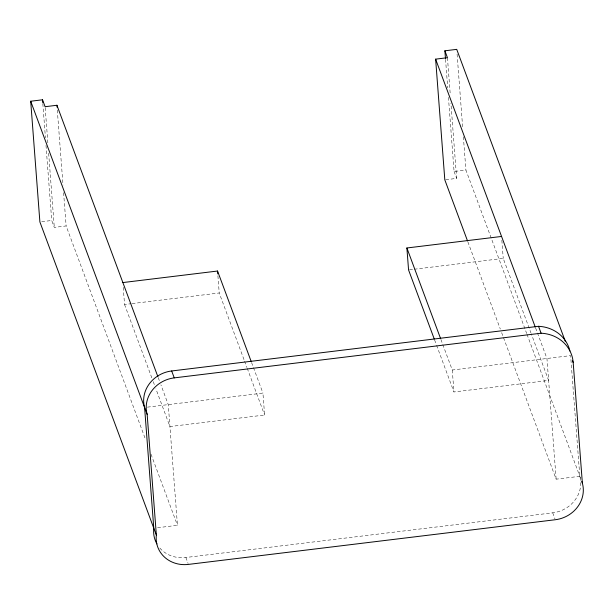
<?xml version="1.0" encoding="UTF-8"?>
<svg xmlns="http://www.w3.org/2000/svg" width="614" height="614" viewBox="0 0 614 614"><rect width="100%" height="100%" fill="white"/><g stroke="black" fill="none" stroke-linecap="round" stroke-linejoin="round"><path stroke-width="0.46" stroke-dasharray="3.07 2.3" d="M41.706 221.708L51.722 220.487L54.293 227.395L66.128 225.952L145.695 439.9M448.435 97.365L454.076 171.49L465.911 170.055L526.697 333.509M445.718 179.733L456.647 178.398L450.929 103.321M123.237 287.337L124.55 304.513L131.173 303.707M132.117 303.592L219.221 292.985L244.249 360.288M409.507 269.815L413.291 269.346M414.243 269.231L503.234 258.402L530.933 332.88M147.437 407.143L262.938 393.083L264.603 415.026L169.932 426.553L155.918 388.862M440.929 339.511L452.28 370.019L570.613 355.613L579.808 476.303A30.462 27.791 -20.4 0 1 552.723 512.828L185.873 557.497A30.462 27.791 -20.4 0 1 159.717 547.911M436.592 345.306L453.946 391.97L548.617 380.442L531.264 333.778M157.568 527.725L177.454 525.3L168.259 404.611L160.922 384.863M501.646 332.665L556.138 479.189L579.808 476.303M535.6 327.983L546.951 358.492L556.138 479.189M527.035 334.407L581.09 479.757M454.076 171.49L456.647 178.398M467.876 241.87L500.31 329.066M552.723 512.828L554.972 518.868M434.589 339.918L436.262 344.408M251.587 362.567L262.938 393.083M244.579 361.185L246.92 367.464M247.25 368.362L264.603 415.026M158.251 377.687L159.586 381.279M124.55 304.513L151.911 378.094M153.247 381.685L154.582 385.27M151.044 454.283L177.454 525.3M185.873 557.497L188.122 563.545M501.853 240.274L503.234 258.402M457.085 54.109L462.657 127.29M463.378 136.792L465.911 170.055M447.452 57.708L450.277 94.771M445.541 59.351L447.706 87.863M452.28 370.019L453.946 391.97M217.909 275.809L219.221 292.985M57.302 110.013L63.012 185.09M63.595 192.696L66.128 225.952M45.175 107.65L47.923 143.768M48.652 153.27L54.293 227.395M42.826 103.597L45.428 137.805M46.004 145.411L51.722 220.487"/><path stroke-width="0.92" d="M572.54 360.794L573.184 362.521L582.371 483.218A30.462 27.791 -20.4 0 1 555.294 519.736L188.444 564.404A30.462 27.791 -20.4 0 1 156.355 535.093L39.887 221.93L30.7 101.233L42.535 99.798L45.106 106.706L56.933 105.263L157.921 376.789M445.465 58.407L444.889 50.801L456.724 49.358L565.271 341.246M467.546 240.972L444.812 179.841L435.625 59.151L447.452 57.708L444.889 50.801M122.877 282.563L217.548 271.035L251.256 361.669M434.259 339.02L408.563 269.93L406.89 247.979L501.561 236.451M156.915 543.912A30.462 27.791 -20.4 0 1 153.784 528.186L144.597 407.489A30.462 27.791 -20.4 0 1 171.674 370.971L538.524 326.303A36.556 33.348 -20.4 0 1 569.915 351.024M156.355 535.093L147.16 414.396A30.462 27.791 -20.4 0 1 174.246 377.879L541.095 333.21A36.556 33.348 -20.4 0 1 573.184 362.521M538.524 326.303L541.095 333.21M435.625 59.151L535.27 327.085M581.734 481.483L582.371 483.218M406.89 247.979L440.599 338.613M171.674 370.971L174.246 377.879M30.7 101.233L147.16 414.396M217.548 271.035L217.763 273.898M56.933 105.263L57.079 107.166M42.535 99.798L42.75 102.645"/></g></svg>
